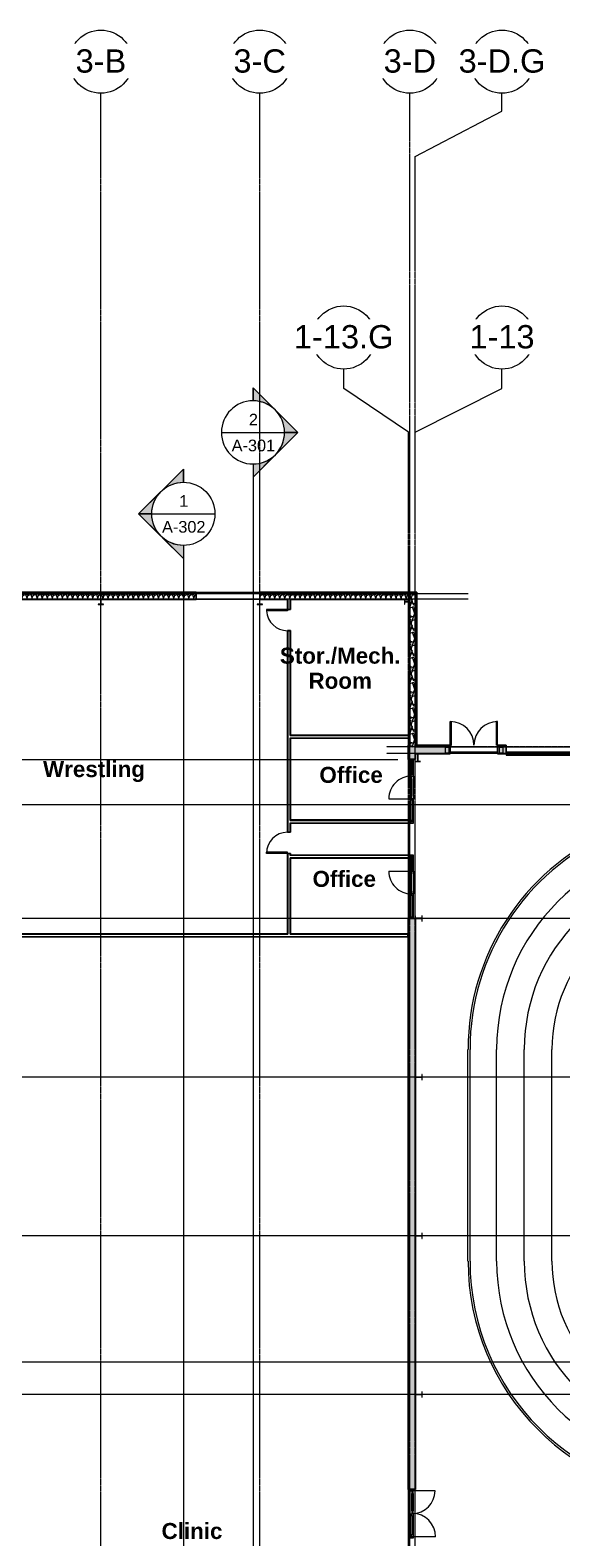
# Model space of a CAD drawing. Header units: inches. Extents: x 25557 to 33164, y -23509 to -20035.
# Drawn here: x 28139 to 28947, y -22327 to -20035 of the extents above; entities that cross this region are included whole.
import ezdxf

# ---------------------------------------------------------------- set-up
doc = ezdxf.new("R2010")
doc.units = ezdxf.units.IN
doc.header["$MEASUREMENT"] = 0
doc.linetypes.add('Grid Line 1_2_', pattern=[0.875, 0.5, -0.125, 0.125, -0.125])
for name, color, linetype, lineweight in [('A-DOOR', 31, 'Continuous', 9), ('A-DOOR-GLAZ', 31, 'Continuous', 15), ('A-FLOR-HRAL', 11, 'Continuous', 9), ('A-FLOR-OTLN', 90, 'Continuous', 9), ('A-GLAZ-CURT', 52, 'Continuous', 9), ('A-GLAZ-CWMG', 51, 'Continuous', 9), ('A-WALL', 113, 'Continuous', 25), ('A-WALL-PATT', 111, 'Continuous', 25), ('C-BLDG-PADS', 91, 'Continuous', 9), ('C-TOPO', 7, 'Continuous', 9), ('G-ANNO-SYMB', 111, 'Continuous', 9), ('I-WALL', 2, 'Continuous', 9), ('L-SITE-WALL', 31, 'Continuous', 9), ('M-AREA-IDEN', 171, 'Continuous', 9), ('S-BEAM', 12, 'Continuous', 9), ('S-COLS', 52, 'Continuous', 9), ('S-GRID', 1, 'Continuous', 9), ('S-GRID-IDEN', 1, 'Continuous', 9)]:
    doc.layers.add(name, color=color, linetype=linetype, lineweight=lineweight)
doc.styles.add('Arial', font='arial.ttf', dxfattribs={"height": 35.407186})
doc.styles.add('Arial_1', font='arial.ttf', dxfattribs={"height": 17.703593})
doc.styles.add('Arial_B', font='arialbd.ttf', dxfattribs={"height": 24.354149})
pattern_1 = [(45, (5932.32, 0), (-19.00703, 19.00703), []), (45, (5932.32, 28.8), (-19.00703, 19.00703), [])]
pattern_2 = [(0, (5932.319, 0), (61.44, 15.36), [2.534, -43.546, 2.534, -43.546, -245.76]), (0, (5932.319, 0), (61.44, 15.36), [-92.16, 2.534, -89.626, 2.534, -43.546, -107.52]), (0, (5932.319, 0), (61.44, 15.36), [-230.4, 2.534, -28.186, 2.534, -74.266]), (120, (5955.359, 7.68), (-44.02215, 45.528601), [2.534, -43.546, 2.534, -43.546, -245.76]), (120, (5955.359, 7.68), (-44.02215, 45.528601), [-92.16, 2.534, -89.626, 2.534, -43.546, -107.52]), (120, (5955.359, 7.68), (-44.02215, 45.528601), [-230.4, 2.534, -28.186, 2.534, -74.266]), (240, (5963.039, 38.4), (-17.41785, -60.888601), [2.534, -43.546, 2.534, -43.546, -245.76]), (240, (5963.039, 38.4), (-17.41785, -60.888601), [-92.16, 2.534, -89.626, 2.534, -43.546, -107.52]), (240, (5963.039, 38.4), (-17.41785, -60.888601), [-230.4, 2.534, -28.186, 2.534, -74.266])]
pattern_3 = [(0, (5932.32, 0), (0, 24), []), (90, (5932.32, 0), (-24, 1e-15), [])]
pattern_4 = [(161.57, (5933.279, 0.96), (-7.6802237, -0.0009796), [0, -54.643, 6.067, 0]), (18.43, (5931.359, 0.96), (-7.6802237, 0.0009796), [0, -54.643, 6.067, 0]), (108.43, (5933.279, 0.96), (3.8382953, -19.20136532), [18.211, -42.499]), (71.57, (5931.359, 0.96), (3.8382953, 19.20136532), [18.211, -42.499])]

# ---------------------------------------------------------------- blocks, each defined once
blk = doc.blocks.new('Struct_Sports Complex_2015_rvt-2-Overall Floor Plan')
at = {"layer": 'L-SITE-WALL', "color": 7}
for p, q in [((22844.8, -21124.3), (22916.8, -21124.3)), ((22929.5, -21124.3), (23037.5, -21124.3)), ((22916.8, -21132.3), (22844.8, -21132.3)), ((23037.5, -21132.3), (22929.5, -21132.3))]:
    blk.add_line(p, q, dxfattribs=at)
blk = doc.blocks.new('Single-Glass 1 - 32_ x96_-948363-Overall Floor Plan')
at = {"layer": 'A-DOOR', "lineweight": 13}
for p, q in [((14, -2.375), (14, -6.375)), ((16, -2.375), (14, -2.375)), ((14, -6.375), (16, -6.375)), ((16, -2.375), (16, -6.375)), ((14, -30.375), (14, -34.375)), ((14, -30.375), (16, -30.375)), ((16, -34.375), (14, -34.375)), ((16, -30.375), (16, -34.375))]:
    blk.add_line(p, q, dxfattribs=at)
at = {"layer": 'A-DOOR'}
for p, q in [((14, -6.375), (14, -30.375)), ((16, -6.375), (16, -30.375))]:
    blk.add_line(p, q, dxfattribs=at)
blk.add_arc((16, -2.375), 32, 180, 270, dxfattribs=at)
at = {"layer": 'A-DOOR-GLAZ'}
blk.add_line((15, -30.375), (15, -6.375), dxfattribs=at)
blk = doc.blocks.new('Single-Flush - 32_ x 84_-489871-Overall Floor Plan')
at = {"layer": 'A-DOOR', "lineweight": 13}
for p, q in [((14, 2.4), (14, 34.4)), ((16, 34.4), (14, 34.4)), ((16, 2.4), (16, 34.4)), ((16, 2.4), (14, 2.4))]:
    blk.add_line(p, q, dxfattribs=at)
at = {"layer": 'A-DOOR'}
blk.add_arc((16, 2.4), 32.1, 93.5759, 180, dxfattribs=at)
blk = doc.blocks.new('Double-Flush - 72_ x 96_-983185-Overall Floor Plan')
at = {"layer": 'A-DOOR', "lineweight": 13}
for p, q in [((-36, -6.6), (-36, -42.6)), ((-36, -6.6), (-34, -6.6)), ((-34, -6.6), (-34, -42.6)), ((34, -6.6), (34, -42.6)), ((36, -6.6), (34, -6.6)), ((36, -6.6), (36, -42.6)), ((-36, -42.6), (-34, -42.6))]:
    blk.add_line(p, q, dxfattribs=at)
at = {"layer": 'A-DOOR'}
for centre, start, end in [((-36, -6.6), 270, 360), ((36, -6.6), 180, 270)]:
    blk.add_arc(centre, 36, start, end, dxfattribs=at)
blk = doc.blocks.new('overhead door - one-983186-Overall Floor Plan')
at = {"layer": 'A-DOOR'}
for p, q in [((54, -7), (-54, -7)), ((-54, -7), (-54, -8.75)), ((-54, -8.75), (54, -8.75)), ((54, -8.75), (54, -7))]:
    blk.add_line(p, q, dxfattribs=at)
blk = doc.blocks.new('Top Rail Type - Top Rail_Internal_-939601-Overall Floor Plan')
at = {"layer": 'A-FLOR-HRAL'}
for p, q in [((22871.7, -21906.1), (22871.7, -21584.1)), ((22874.8, -21906.1), (22874.8, -21584.1))]:
    blk.add_line(p, q, dxfattribs=at)
for centre, radius, start, end in [((23233.3, -21584.1), 361.5, 114.3202, 180), ((23233.3, -21584.1), 358.5, 114.0064, 180), ((23233.3, -21906.1), 361.5, 180, 270), ((23233.3, -21906.1), 358.5, 180, 270)]:
    blk.add_arc(centre, radius, start, end, dxfattribs=at)
blk = doc.blocks.new('Girt_C - 8_D-1076703-Overall Floor Plan')
at = {"layer": 'S-BEAM'}
for p, q in [((22555.3, -20891.6), (22458.5, -20891.6)), ((22458.5, -20899.6), (22551.1, -20899.6))]:
    blk.add_line(p, q, dxfattribs=at)
blk = doc.blocks.new('Door_Single_Storefront - one-V61-Overall Floor Plan')
at = {"layer": 'A-DOOR'}
for p, q in [((-17.21875, 34.4375), (-17.21875, 0)), ((-13.21875, 1), (-17.21875, 1)), ((-13.21875, -0.75), (-13.21875, 1)), ((-13.21875, 1), (13.21875, 1)), ((13.21875, 0.5), (-13.21875, 0.5)), ((-13.21875, 0.5), (-13.21875, -0.25)), ((17.21875, 1), (13.21875, 1)), ((13.21875, 1), (13.21875, -0.75)), ((13.21875, -0.25), (13.21875, 0.5)), ((17.21875, -0.75), (17.21875, 1)), ((-17.21875, -0.75), (-13.21875, -0.75)), ((-13.21875, -0.25), (13.21875, -0.25)), ((13.21875, -0.75), (-13.21875, -0.75)), ((13.21875, -0.75), (17.21875, -0.75))]:
    blk.add_line(p, q, dxfattribs=at)
blk.add_arc((-17.21875, 0), 34.4375, 360, 90, dxfattribs=at)
blk = doc.blocks.new('Door_Single_Storefront - one-1179728-Overall Floor Plan')
at = {"layer": 'A-DOOR'}
for p, q in [((-17.65625, 0.75), (-13.65625, 0.75)), ((-17.65625, -35.3125), (-17.65625, 0)), ((-13.65625, 0.75), (-13.65625, -1)), ((13.65625, 0.75), (-13.65625, 0.75)), ((-13.65625, -0.5), (-13.65625, 0.25)), ((-13.65625, 0.25), (13.65625, 0.25)), ((13.65625, -1), (13.65625, 0.75)), ((13.65625, 0.75), (17.65625, 0.75)), ((13.65625, 0.25), (13.65625, -0.5)), ((17.65625, 0.75), (17.65625, -1)), ((-13.65625, -1), (-17.65625, -1)), ((13.65625, -0.5), (-13.65625, -0.5)), ((-13.65625, -1), (13.65625, -1)), ((17.65625, -1), (13.65625, -1))]:
    blk.add_line(p, q, dxfattribs=at)
blk.add_arc((-17.65625, 0), 35.3125, 270, 0, dxfattribs=at)
blk = doc.blocks.new('Rectangular Mullion - Interior 1_75_ x 4_5_-1179508-Overall Floor Plan')
at = {"layer": 'A-GLAZ-CWMG'}
for p, q in [((22784.1, -22289.6), (22784.1, -22255.2)), ((22788.6, -22289.6), (22788.6, -22255.2))]:
    blk.add_line(p, q, dxfattribs=at)
blk = doc.blocks.new('Rectangular Mullion - Interior 1_75_ x 4_5_-1179496-Overall Floor Plan')
at = {"layer": 'A-GLAZ-CWMG'}
for p, q in [((24063.8, -22362.3), (24099.1, -22362.3)), ((24063.8, -22366.8), (24099.1, -22366.8))]:
    blk.add_line(p, q, dxfattribs=at)
blk = doc.blocks.new('Rectangular Mullion - Interior 1_75_ x 4_5_-1179505-Overall Floor Plan')
at = {"layer": 'A-GLAZ-CWMG', "lineweight": 13}
for p, q in [((0, 3), (-1.75, 3)), ((-1.75, 3), (-1.75, -1.5)), ((0, -1.5), (0, 3)), ((-1.75, -1.5), (0, -1.5))]:
    blk.add_line(p, q, dxfattribs=at)
blk = doc.blocks.new('Rectangular Mullion - Interior 1_75_ x 4_5_-1179498-Overall Floor Plan')
at = {"layer": 'A-GLAZ-CWMG', "lineweight": 13}
for p, q in [((-0.875, 3), (0.875, 3)), ((-0.875, -1.5), (-0.875, 3)), ((0.875, 3), (0.875, -1.5)), ((0.875, -1.5), (-0.875, -1.5))]:
    blk.add_line(p, q, dxfattribs=at)
blk = doc.blocks.new('System Panel - Interior Glazing-1179650-Overall Floor Plan')
at = {"layer": 'A-GLAZ-CURT'}
for p, q in [((16.78125, -0.5625), (-16.78125, -0.5625)), ((-16.78125, -0.5625), (-16.78125, -0.9375)), ((-16.78125, -0.9375), (16.78125, -0.9375)), ((16.78125, -0.9375), (16.78125, -0.5625))]:
    blk.add_line(p, q, dxfattribs=at)
blk = doc.blocks.new('Door_Single_Storefront - one-1179756-Overall Floor Plan')
at = {"layer": 'A-DOOR'}
for p, q in [((-17.21875, 0.75), (-13.21875, 0.75)), ((-17.21875, -34.4375), (-17.21875, 0)), ((-13.21875, 0.75), (-13.21875, -1)), ((13.21875, 0.75), (-13.21875, 0.75)), ((-13.21875, -0.5), (-13.21875, 0.25)), ((-13.21875, 0.25), (13.21875, 0.25)), ((13.21875, -1), (13.21875, 0.75)), ((13.21875, 0.75), (17.21875, 0.75)), ((13.21875, 0.25), (13.21875, -0.5)), ((-13.21875, -1), (-17.21875, -1)), ((13.21875, -0.5), (-13.21875, -0.5)), ((-13.21875, -1), (13.21875, -1)), ((17.21875, -1), (13.21875, -1))]:
    blk.add_line(p, q, dxfattribs=at)
blk.add_arc((-17.21875, 0), 34.4375, 270, 0, dxfattribs=at)
blk = doc.blocks.new('System Panel - Interior Glazing-1179651-Overall Floor Plan')
at = {"layer": 'A-GLAZ-CURT'}
for p, q in [((10.6, -0.6), (-10.6, -0.6)), ((-10.6, -0.6), (-10.6, -0.9)), ((-10.6, -0.9), (10.6, -0.9)), ((10.6, -0.9), (10.6, -0.6))]:
    blk.add_line(p, q, dxfattribs=at)
blk = doc.blocks.new('Rectangular Mullion - Interior 1_75_ x 4_5_-1179512-Overall Floor Plan')
at = {"layer": 'A-GLAZ-CWMG'}
for p, q in [((22784.1, -21349.6), (22784.1, -21383.2)), ((22788.6, -21349.6), (22788.6, -21383.2))]:
    blk.add_line(p, q, dxfattribs=at)
blk = doc.blocks.new('Rectangular Mullion - Interior 1_75_ x 4_5_-1179494-Overall Floor Plan')
at = {"layer": 'A-GLAZ-CWMG'}
for p, q in [((24570.5, -22362.3), (24604.9, -22362.3)), ((24570.5, -22366.8), (24604.9, -22366.8))]:
    blk.add_line(p, q, dxfattribs=at)
blk = doc.blocks.new('Rectangular Mullion - Interior 1_75_ x 4_5_-1179513-Overall Floor Plan')
at = {"layer": 'A-GLAZ-CWMG'}
for p, q in [((22788.6, -21290.4), (22788.6, -21311.7)), ((22784.1, -21293.4), (22784.1, -21311.7))]:
    blk.add_line(p, q, dxfattribs=at)
blk = doc.blocks.new('Rectangular Mullion - Interior 1_75_ x 4_5_-1179504-Overall Floor Plan')
at = {"layer": 'A-GLAZ-CWMG', "lineweight": 13}
for p, q in [((-1.75, 3), (0, 3)), ((-1.75, -1.5), (-1.75, 3)), ((0, 3), (0, -1.5)), ((0, -1.5), (-1.75, -1.5))]:
    blk.add_line(p, q, dxfattribs=at)
blk = doc.blocks.new('Door_Single_Storefront - one-1179500-Overall Floor Plan')
at = {"layer": 'A-DOOR'}
for p, q in [((-17.21875, 34.4375), (-17.21875, 0)), ((-13.21875, 1), (-17.21875, 1)), ((-13.21875, -0.75), (-13.21875, 1)), ((-13.21875, 1), (13.21875, 1)), ((13.21875, 0.5), (-13.21875, 0.5)), ((-13.21875, 0.5), (-13.21875, -0.25)), ((17.21875, 1), (13.21875, 1)), ((13.21875, 1), (13.21875, -0.75)), ((13.21875, -0.25), (13.21875, 0.5)), ((-17.21875, -0.75), (-13.21875, -0.75)), ((-13.21875, -0.25), (13.21875, -0.25)), ((13.21875, -0.75), (-13.21875, -0.75)), ((13.21875, -0.75), (17.21875, -0.75))]:
    blk.add_line(p, q, dxfattribs=at)
blk.add_arc((-17.21875, 0), 34.4375, 360, 90, dxfattribs=at)
blk = doc.blocks.new('Rectangular Mullion - Interior 1_75_ x 4_5_-V62-Overall Floor Plan')
at = {"layer": 'A-GLAZ-CWMG'}
for p, q in [((22784.1, -21145.7), (22784.1, -21166.9)), ((22788.6, -21145.7), (22788.6, -21166.9))]:
    blk.add_line(p, q, dxfattribs=at)
blk = doc.blocks.new('Rectangular Mullion - Interior 1_75_ x 4_5_-V63-Overall Floor Plan')
at = {"layer": 'A-GLAZ-CWMG'}
for p, q in [((22784.1, -21204.9), (22784.1, -21235.4)), ((22788.6, -21204.9), (22788.6, -21238.4))]:
    blk.add_line(p, q, dxfattribs=at)
blk = doc.blocks.new('Section - Section Head - Filled-1526-Overall Floor Plan')
at = {"layer": 'G-ANNO-SYMB'}
h = blk.add_hatch(color=256, dxfattribs=at)
edge = h.paths.add_edge_path(flags=0)
edge.add_line((-0.427, 0.177), (-0.25, 0.354))
edge.add_line((-0.25, 0.354), (-0.25, 0.25))
edge.add_arc((-0.25, 0), 0.25, 90, 135)
h = blk.add_hatch(color=256, dxfattribs=at)
edge = h.paths.add_edge_path(flags=0)
edge.add_arc((-0.25, 0), 0.25, 45, 90)
edge.add_line((-0.25, 0.25), (-0.25, 0.354))
edge.add_line((-0.25, 0.354), (-0.073, 0.177))
h = blk.add_hatch(color=256, dxfattribs=at)
edge = h.paths.add_edge_path(flags=0)
edge.add_arc((-0.25, 0), 0.25, 137.9216, 180)
edge.add_line((-0.5, 0), (-0.604, 0))
edge.add_line((-0.604, 0), (-0.436, 0.168))
h = blk.add_hatch(color=256, dxfattribs=at)
edge = h.paths.add_edge_path(flags=0)
edge.add_line((-0.064, 0.168), (0.104, 0))
edge.add_line((0.104, 0), (0, 0))
edge.add_arc((-0.25, 0), 0.25, 0, 42.0784)
for p, q in [((-0.25, 0.354), (-0.604, 0)), ((-0.25, 0.354), (-0.427, 0.177)), ((-0.25, 0.354), (0.104, 0)), ((-0.25, 0.25), (-0.25, 0.354)), ((-0.073, 0.177), (-0.25, 0.354)), ((-0.25, 0.354), (-0.25, 0.25)), ((-0.436, 0.168), (-0.604, 0)), ((0.104, 0), (-0.064, 0.168)), ((-0.604, 0), (-0.5, 0)), ((0, 0), (0.104, 0)), ((-0.5, 0), (-0.604, 0)), ((0, 0), (0.104, 0))]:
    blk.add_line(p, q, dxfattribs=at)
for start, end in [(360, 180), (90, 135), (45, 90), (137.9216, 180), (0, 42.0784), (180, 360)]:
    blk.add_arc((-0.25, 0), 0.25, start, end, dxfattribs=at)
blk = doc.blocks.new('Grid - Grid Head - Circle-14747-Overall Floor Plan')
at = {"layer": 'S-GRID-IDEN'}
blk.add_circle((0, 0), 0.25, dxfattribs=at)

msp = doc.modelspace()

# ---------------------------------------------------------------- hatches: boundary and pattern name
at = {"layer": 'A-WALL-PATT', "lineweight": 9}
h = msp.add_hatch(dxfattribs=at)
h.set_pattern_fill('FP_22', color=256, style=0, pattern_type=2)
h.set_pattern_definition(pattern_3)
h.paths.add_polyline_path([(27994, -20891.6), (28390.8, -20891.6), (28390.8, -20890.6), (27994, -20890.6)], flags=0)
h = msp.add_hatch(dxfattribs=at)
h.set_pattern_fill('FP_20', color=256, style=0, pattern_type=2)
h.set_pattern_definition(pattern_4)
h.paths.add_polyline_path([(28002.7, -20899.6), (28390.8, -20899.6), (28390.8, -20891.6), (28002, -20891.6), (28002, -20899.6)], flags=0)
at = {"layer": 'A-WALL-PATT', "lineweight": 9, "transparency": 33554649}
msp.add_hatch(color=256, dxfattribs=at).paths.add_polyline_path([(28487.5, -20891.2), (28487.5, -20889.6), (28390.9, -20889.6), (28390.9, -20891.2), (28425.7, -20891.2)], flags=0)
at = {"layer": 'A-WALL-PATT', "lineweight": 9}
h = msp.add_hatch(dxfattribs=at)
h.set_pattern_fill('FP_22', color=256, style=0, pattern_type=2)
h.set_pattern_definition(pattern_3)
h.paths.add_polyline_path([(28487.6, -20891.6), (28724.7, -20891.6), (28724.7, -20890.6), (28487.6, -20890.6)], flags=0)
h = msp.add_hatch(dxfattribs=at)
h.set_pattern_fill('FP_20', color=256, style=0, pattern_type=2)
h.set_pattern_definition(pattern_4)
h.paths.add_polyline_path([(28487.6, -20899.6), (28723.7, -20899.6), (28723.7, -20891.6), (28487.6, -20891.6)], flags=0)
h = msp.add_hatch(dxfattribs=at)
h.set_pattern_fill('FP_19', color=256, style=0, pattern_type=2)
h.set_pattern_definition(pattern_2)
h.paths.add_polyline_path([(28530.3, -21408.5), (28530.3, -21286.8), (28532.1, -21286.8), (28532.1, -21286.2), (28529.7, -21286.2), (28529.7, -21408.5)], flags=0)
h.paths.add_polyline_path([(28529.7, -21254.2), (28532.1, -21254.2), (28532.1, -21253.6), (28530.3, -21253.6), (28530.3, -20948.2), (28532.1, -20948.2), (28532.1, -20947.6), (28529.7, -20947.6), (28529.7, -21252.1)], flags=0)
h.paths.add_polyline_path([(28532.1, -20915.6), (28532.1, -20915), (28530.3, -20915), (28530.3, -20899.6), (28529.7, -20899.6), (28529.7, -20915.6)], flags=0)
h = msp.add_hatch(dxfattribs=at)
h.set_pattern_fill('FP_19', color=256, style=0, pattern_type=2)
h.set_pattern_definition(pattern_2)
h.paths.add_polyline_path([(28534.5, -21408.5), (28534.5, -21292.8), (28533.8, -21292.8), (28533.8, -21408.5)], flags=0)
h.paths.add_polyline_path([(28534.5, -21289.3), (28534.5, -21286.2), (28532.1, -21286.2), (28532.1, -21286.8), (28533.8, -21286.8), (28533.8, -21289.3)], flags=0)
h.paths.add_polyline_path([(28532.1, -21254.2), (28534.5, -21254.2), (28534.5, -21239.6), (28533.8, -21239.6), (28533.8, -21253.6), (28532.1, -21253.6)], flags=0)
h.paths.add_polyline_path([(28533.8, -21236.1), (28534.5, -21236.1), (28534.5, -21110.7), (28533.8, -21110.7), (28533.8, -21174.7)], flags=0)
h.paths.add_polyline_path([(28533.8, -21107.2), (28534.5, -21107.2), (28534.5, -20947.6), (28532.1, -20947.6), (28532.1, -20948.2), (28533.8, -20948.2), (28533.8, -21019.7)], flags=0)
h.paths.add_polyline_path([(28532.1, -20915.6), (28534.5, -20915.6), (28534.5, -20899.6), (28533.8, -20899.6), (28533.8, -20915), (28532.1, -20915)], flags=0)
h = msp.add_hatch(dxfattribs=at)
h.set_pattern_fill('FP_20', color=256, style=0, pattern_type=2)
h.set_pattern_definition(pattern_4)
h.paths.add_polyline_path([(28715.7, -21124.3), (28723.7, -21124.3), (28723.7, -20899.6), (28715.7, -20899.6), (28715.7, -21123.3)], flags=0)
h = msp.add_hatch(dxfattribs=at)
h.set_pattern_fill('FP_22', color=256, style=0, pattern_type=2)
h.set_pattern_definition(pattern_3)
h.paths.add_polyline_path([(28723.7, -21123.3), (28724.7, -21123.3), (28724.7, -20891.6), (28723.7, -20891.6), (28723.7, -21121.8)], flags=0)
h = msp.add_hatch(dxfattribs=at)
h.set_pattern_fill('FP_19', color=256, style=0, pattern_type=2)
h.set_pattern_definition(pattern_2)
h.paths.add_polyline_path([(28534.5, -21111.3), (28715, -21111.3), (28715, -21107.2), (28714.3, -21107.2), (28714.3, -21110.7), (28534.5, -21110.7)], flags=0)
h = msp.add_hatch(dxfattribs=at)
h.set_pattern_fill('FP_22', color=256, style=0, pattern_type=2)
h.set_pattern_definition(pattern_3)
h.paths.add_polyline_path([(28713, -21124.3), (28715.7, -21124.3), (28715.7, -21123.3), (28713, -21123.3)], flags=0)
h.paths.add_polyline_path([(31913.3, -21124.3), (31913.3, -21123.3), (31901.1, -21123.3), (31901.1, -21124.3)], flags=0)
h.paths.add_polyline_path([(31743.3, -21124.3), (31865.1, -21124.3), (31865.1, -21123.3), (28969.8, -21123.3), (28969.8, -21124.3), (31190.4, -21124.3)], flags=0)
h.paths.add_polyline_path([(28723.7, -21124.3), (28777.1, -21124.3), (28777.1, -21123.3), (28723.7, -21123.3)], flags=0)
h.paths.add_polyline_path([(28861.8, -21124.3), (28861.8, -21123.3), (28849.1, -21123.3), (28849.1, -21124.3)], flags=0)
h = msp.add_hatch(dxfattribs=at)
h.set_pattern_fill('FP_20', color=256, style=0, pattern_type=2)
h.set_pattern_definition(pattern_4)
h.paths.add_polyline_path([(28978.6, -21134.3), (31865.1, -21134.3), (31865.1, -21124.3), (28969.8, -21124.3), (28969.8, -21134.3)], flags=0)
h.paths.add_polyline_path([(31913.3, -21134.3), (31913.3, -21124.3), (31901.1, -21124.3), (31901.1, -21134.3)], flags=0)
h.paths.add_polyline_path([(28719.4, -21134.3), (28777.1, -21134.3), (28777.1, -21124.3), (28713.7, -21124.3), (28713.7, -21134.3)], flags=0)
h.paths.add_polyline_path([(28849.1, -21134.3), (28861.8, -21134.3), (28861.8, -21124.3), (28849.1, -21124.3)], flags=0)
h = msp.add_hatch(dxfattribs=at)
h.set_pattern_fill('FP_20', color=256, style=0, pattern_type=2)
h.set_pattern_definition(pattern_4)
h.paths.add_polyline_path([(28723.7, -22359.6), (28723.7, -22350.2), (28713.7, -22350.2), (28713.7, -22359.6)], flags=0)
h.paths.add_polyline_path([(28713.7, -22253.4), (28723.7, -22253.4), (28723.7, -21385.2), (28713.7, -21385.2), (28713.7, -22104.3)], flags=0)
h.paths.add_polyline_path([(28713.7, -21143.7), (28723.7, -21143.7), (28723.7, -21134.3), (28713.7, -21134.3), (28713.7, -21135.9)], flags=0)
h = msp.add_hatch(dxfattribs=at)
h.set_pattern_fill('FP_19', color=256, style=0, pattern_type=2)
h.set_pattern_definition(pattern_2)
h.paths.add_polyline_path([(28715.8, -21236.1), (28716.5, -21236.1), (28716.5, -21235.4), (28534.5, -21235.4), (28534.5, -21236.1), (28702.1, -21236.1)], flags=0)
h = msp.add_hatch(dxfattribs=at)
h.set_pattern_fill('FP_19', color=256, style=0, pattern_type=2)
h.set_pattern_definition(pattern_2)
h.paths.add_polyline_path([(28715.8, -21289.3), (28716.5, -21289.3), (28716.5, -21288.7), (28534.5, -21288.7), (28534.5, -21289.3), (28702.1, -21289.3)], flags=0)
h = msp.add_hatch(dxfattribs=at)
h.set_pattern_fill('FP_19', color=256, style=0, pattern_type=2)
h.set_pattern_definition(pattern_2)
h.paths.add_polyline_path([(28713, -21409.1), (28713, -21408.5), (28533.8, -21408.5), (28533.8, -21409.1), (28712.3, -21409.1)], flags=0)
h.paths.add_polyline_path([(28530.3, -21409.1), (28530.3, -21408.5), (28002, -21408.5), (28002, -21409.1), (28425.7, -21409.1)], flags=0)
h = msp.add_hatch(dxfattribs=at)
h.set_pattern_fill('FP_19', color=256, style=0, pattern_type=2)
h.set_pattern_definition(pattern_2)
h.paths.add_polyline_path([(28713, -21413.2), (28713, -21409.1), (28712.3, -21409.1), (28712.3, -21412.6), (28002, -21412.6), (28002, -21413.2), (28702.1, -21413.2)], flags=0)
at = {"layer": 'S-COLS'}
h = msp.add_hatch(dxfattribs=at)
h.set_pattern_fill('FP_17', color=256, style=0, pattern_type=2)
h.set_pattern_definition(pattern_1)
h.paths.add_polyline_path([(28242.2, -20907.8), (28250.2, -20907.8), (28250.2, -20907.4), (28247, -20907.4), (28246.6, -20907.2), (28246.4, -20906.7), (28246.4, -20900.7), (28246.6, -20900.2), (28247, -20900), (28250.2, -20900), (28250.2, -20899.6), (28242.2, -20899.6), (28242.2, -20900), (28245.4, -20900), (28245.9, -20900.2), (28246.1, -20900.7), (28246.1, -20906.7), (28245.9, -20907.2), (28245.4, -20907.4), (28242.2, -20907.4)], flags=0)
h = msp.add_hatch(dxfattribs=at)
h.set_pattern_fill('FP_17', color=256, style=0, pattern_type=2)
h.set_pattern_definition(pattern_1)
h.paths.add_polyline_path([(28491.5, -20907.8), (28491.5, -20907.4), (28488.3, -20907.4), (28487.8, -20907.2), (28487.6, -20906.7), (28487.6, -20900.7), (28487.8, -20900.2), (28488.3, -20900), (28491.5, -20900), (28491.5, -20899.6), (28483.5, -20899.6), (28483.5, -20900), (28486.6, -20900), (28487.1, -20900.2), (28487.3, -20900.7), (28487.3, -20906.7), (28487.1, -20907.2), (28486.6, -20907.4), (28483.5, -20907.4), (28483.5, -20907.8)], flags=0)
h = msp.add_hatch(dxfattribs=at)
h.set_pattern_fill('FP_17', color=256, style=0, pattern_type=2)
h.set_pattern_definition(pattern_1)
h.paths.add_polyline_path([(28715.3, -20907.6), (28715.7, -20907.6), (28715.7, -20899.6), (28715.3, -20899.6), (28715.3, -20902.7), (28715.1, -20903.2), (28714.6, -20903.4), (28708.6, -20903.4), (28708.1, -20903.2), (28707.9, -20902.7), (28707.9, -20899.6), (28707.5, -20899.6), (28707.5, -20907.6), (28707.9, -20907.6), (28707.9, -20904.4), (28708.1, -20903.9), (28708.6, -20903.7), (28714.6, -20903.7), (28715.1, -20903.9), (28715.3, -20904.4)], flags=0)
h = msp.add_hatch(dxfattribs=at)
h.set_pattern_fill('FP_17', color=256, style=0, pattern_type=2)
h.set_pattern_definition(pattern_1)
h.paths.add_polyline_path([(28852, -21134.3), (28856.6, -21134.3), (28857.1, -21134.1), (28857.3, -21133.6), (28857.3, -21125), (28857.1, -21124.5), (28856.6, -21124.3), (28852, -21124.3), (28851.5, -21124.5), (28851.3, -21125), (28851.3, -21133.6), (28851.5, -21134.1)], flags=0)
h.paths.add_polyline_path([(28852, -21134), (28851.8, -21133.9), (28851.7, -21133.6), (28851.7, -21125), (28851.8, -21124.8), (28852, -21124.7), (28856.6, -21124.7), (28856.9, -21124.8), (28857, -21125), (28857, -21133.6), (28856.9, -21133.9), (28856.6, -21134)], flags=0)
h = msp.add_hatch(dxfattribs=at)
h.set_pattern_fill('FP_17', color=256, style=0, pattern_type=2)
h.set_pattern_definition(pattern_1)
h.paths.add_polyline_path([(28723.7, -21146.8), (28731.7, -21146.8), (28731.7, -21146.4), (28728.5, -21146.4), (28728.1, -21146.2), (28727.9, -21145.7), (28727.9, -21135.4), (28728.1, -21134.9), (28728.5, -21134.7), (28731.7, -21134.7), (28731.7, -21134.3), (28723.7, -21134.3), (28723.7, -21134.7), (28726.9, -21134.7), (28727.4, -21134.9), (28727.6, -21135.4), (28727.6, -21145.7), (28727.4, -21146.2), (28726.9, -21146.4), (28723.7, -21146.4)], flags=0)
h = msp.add_hatch(dxfattribs=at)
h.set_pattern_fill('FP_17', color=256, style=0, pattern_type=2)
h.set_pattern_definition(pattern_1)
h.paths.add_polyline_path([(28734.5, -21389.1), (28734.5, -21381.1), (28734, -21381.1), (28734, -21384.2), (28733.8, -21384.7), (28733.3, -21384.9), (28724.8, -21384.9), (28724.3, -21384.7), (28724.1, -21384.2), (28724.1, -21381.1), (28723.7, -21381.1), (28723.7, -21389.1), (28724.1, -21389.1), (28724.1, -21385.9), (28724.3, -21385.4), (28724.8, -21385.2), (28733.3, -21385.2), (28733.8, -21385.4), (28734, -21385.9), (28734, -21389.1)], flags=0)
h = msp.add_hatch(dxfattribs=at)
h.set_pattern_fill('FP_17', color=256, style=0, pattern_type=2)
h.set_pattern_definition(pattern_1)
h.paths.add_polyline_path([(28724.1, -21871.6), (28724.1, -21868.4), (28724.3, -21867.9), (28724.8, -21867.7), (28733.3, -21867.7), (28733.8, -21867.9), (28734, -21868.4), (28734, -21871.6), (28734.5, -21871.6), (28734.5, -21863.6), (28734, -21863.6), (28734, -21866.7), (28733.8, -21867.2), (28733.3, -21867.4), (28724.8, -21867.4), (28724.3, -21867.2), (28724.1, -21866.7), (28724.1, -21863.6), (28723.7, -21863.6), (28723.7, -21871.6)], flags=0)
h = msp.add_hatch(dxfattribs=at)
h.set_pattern_fill('FP_17', color=256, style=0, pattern_type=2)
h.set_pattern_definition(pattern_1)
h.paths.add_polyline_path([(28724.1, -22112.8), (28724.1, -22109.6), (28724.3, -22109.1), (28724.8, -22108.9), (28733.3, -22108.9), (28733.8, -22109.1), (28734, -22109.6), (28734, -22112.8), (28734.5, -22112.8), (28734.5, -22104.8), (28734, -22104.8), (28734, -22108), (28733.8, -22108.5), (28733.3, -22108.7), (28724.8, -22108.7), (28724.3, -22108.5), (28724.1, -22108), (28724.1, -22104.8), (28723.7, -22104.8), (28723.7, -22112.8)], flags=0)

# ---------------------------------------------------------------- linework, layer by layer
at = {"layer": 'A-FLOR-OTLN'}
for p, q in [((28847.6, -21906.1), (28847.6, -21584.1)), ((28889.6, -21906.1), (28889.6, -21584.1)), ((28931.6, -21906.1), (28931.6, -21584.1))]:
    msp.add_line(p, q, dxfattribs=at)
for centre, radius, start, end in [((29165.6, -21584.1), 318, 90, 180), ((29165.6, -21584.1), 276, 90, 180), ((29165.6, -21584.1), 234, 90, 180), ((29165.6, -21906.1), 318, 180, 270), ((29165.6, -21906.1), 276, 180, 270), ((29165.6, -21906.1), 234, 180, 270)]:
    msp.add_arc(centre, radius, start, end, dxfattribs=at)
at = {"layer": 'A-WALL', "lineweight": 9}
for p, q in [((28390.8, -20890.6), (27990.6, -20890.6)), ((28390.8, -20891.6), (27994, -20891.6)), ((28002, -20899.6), (28390.8, -20899.6)), ((28724.7, -20890.6), (28487.6, -20890.6)), ((28723.7, -20891.6), (28487.6, -20891.6)), ((28715.7, -20899.6), (28487.6, -20899.6)), ((28529.7, -20899.6), (28529.7, -20900.3)), ((28530.3, -20899.6), (28530.3, -20915)), ((28533.8, -20915), (28533.8, -20899.6)), ((28534.5, -20899.6), (28534.5, -20900.3)), ((28715.7, -20899.6), (28715.7, -21124.3)), ((28723.7, -20891.6), (28723.7, -21124.3)), ((28724.7, -20890.6), (28724.7, -21123.3)), ((28530.3, -20915), (28533.8, -20915)), ((28533.8, -20948.2), (28530.3, -20948.2)), ((28530.3, -20948.2), (28530.3, -21253.6)), ((28533.8, -21107.2), (28533.8, -20948.2)), ((28533.8, -21107.2), (28714.3, -21107.2)), ((28714.3, -21110.7), (28714.3, -21107.2)), ((28533.8, -21236.1), (28533.8, -21110.7)), ((28533.8, -21110.7), (28714.3, -21110.7)), ((28713, -21123.3), (28715.7, -21123.3)), ((28713, -21124.3), (28715.7, -21124.3)), ((28713.7, -21143.7), (28713.7, -21124.3)), ((28715, -21123.3), (28715, -21121.8)), ((28723.7, -21124.3), (28777.1, -21124.3)), ((28724.7, -21123.3), (28777.1, -21123.3)), ((28849.1, -21123.3), (28861.8, -21123.3)), ((28849.1, -21124.3), (28861.8, -21124.3)), ((28723.7, -21134.3), (28777.1, -21134.3)), ((28723.7, -21134.3), (28723.7, -21143.7)), ((28849.1, -21134.3), (28861.8, -21134.3)), ((28533.8, -21236.1), (28715.8, -21236.1)), ((28533.8, -21253.6), (28533.8, -21239.6)), ((28533.8, -21239.6), (28715.8, -21239.6)), ((28715.8, -21239.6), (28715.8, -21236.1)), ((28530.3, -21253.6), (28533.8, -21253.6)), ((28533.8, -21286.8), (28530.3, -21286.8)), ((28530.3, -21286.8), (28530.3, -21409.1)), ((28533.8, -21289.3), (28533.8, -21286.8)), ((28715.8, -21289.3), (28533.8, -21289.3)), ((28715.8, -21289.3), (28715.8, -21292.8)), ((28715.8, -21292.8), (28533.8, -21292.8)), ((28533.8, -21409.1), (28533.8, -21292.8)), ((28713.7, -21385.2), (28713.7, -22253.4)), ((28723.7, -21385.2), (28723.7, -22253.4)), ((28002, -21409.1), (28530.3, -21409.1)), ((28002, -21412.6), (28712.3, -21412.6)), ((28533.8, -21409.1), (28712.3, -21409.1)), ((28712.3, -21409.1), (28712.3, -21412.6))]:
    msp.add_line(p, q, dxfattribs=at)
at = {"layer": 'A-WALL'}
for p, q in [((28487.5, -20889.6), (28390.9, -20889.6)), ((28390.9, -20889.6), (28390.9, -20891.2)), ((28390.9, -20891.2), (28487.5, -20891.2)), ((28487.5, -20891.2), (28487.5, -20889.6))]:
    msp.add_line(p, q, dxfattribs=at)
at = {"layer": 'C-BLDG-PADS'}
for p, q in [((28849.1, -21132.3), (28777.1, -21132.3)), ((28969.8, -21132.3), (28861.8, -21132.3))]:
    msp.add_line(p, q, dxfattribs=at)
at = {"layer": 'C-TOPO'}
for p, q in [((28777.1, -21132.3), (28849.1, -21132.3)), ((28861.8, -21132.3), (28969.8, -21132.3))]:
    msp.add_line(p, q, dxfattribs=at)
at = {"layer": 'G-ANNO-SYMB'}
for p, q in [((28429.3, -20646.3), (28525.3, -20646.3)), ((28477.3, -20694.3), (28477.3, -22908.8)), ((28323.5, -20770.1), (28419.5, -20770.1)), ((28371.5, -20818.1), (28371.5, -22908.8)), ((32248.5, -21212.5), (27937.8, -21212.5)), ((32247, -22059.8), (27936.2, -22059.8))]:
    msp.add_line(p, q, dxfattribs=at)
at = {"layer": 'I-WALL', "lineweight": 25}
for p, q in [((28529.7, -20900.3), (28529.7, -20915.6)), ((28534.5, -20915.6), (28534.5, -20900.3)), ((28529.7, -20915.6), (28534.5, -20915.6)), ((28529.7, -20947.6), (28529.7, -21254.2)), ((28534.5, -20947.6), (28529.7, -20947.6)), ((28534.5, -21106.6), (28534.5, -20947.6)), ((28715, -21106.6), (28534.5, -21106.6)), ((28534.5, -21235.4), (28534.5, -21111.3)), ((28534.5, -21111.3), (28715, -21111.3)), ((28716.5, -21235.4), (28534.5, -21235.4)), ((28534.5, -21254.2), (28534.5, -21240.2)), ((28534.5, -21240.2), (28716.5, -21240.2)), ((28716.5, -21240.2), (28716.5, -21235.4)), ((28529.7, -21254.2), (28534.5, -21254.2)), ((28529.7, -21286.2), (28529.7, -21408.5)), ((28534.5, -21286.2), (28529.7, -21286.2)), ((28534.5, -21288.7), (28534.5, -21286.2)), ((28716.5, -21288.7), (28534.5, -21288.7)), ((28716.5, -21293.4), (28716.5, -21288.7)), ((28534.5, -21293.4), (28716.5, -21293.4)), ((28534.5, -21408.5), (28534.5, -21293.4)), ((28529.7, -21408.5), (28002.7, -21408.5)), ((28002.7, -21413.2), (28713, -21413.2)), ((28713, -21408.5), (28534.5, -21408.5))]:
    msp.add_line(p, q, dxfattribs=at)
at = {"layer": 'L-SITE-WALL', "lineweight": 25}
for p, q in [((28390.8, -20889.1), (27990.2, -20889.1)), ((28002.7, -20900.3), (28390.8, -20900.3)), ((28390.8, -20900.3), (28390.8, -20889.1)), ((28726.2, -20889.1), (28487.6, -20889.1)), ((28487.6, -20889.1), (28487.6, -20900.3)), ((28487.6, -20900.3), (28529.7, -20900.3)), ((28534.5, -20900.3), (28715, -20900.3)), ((28715, -20900.3), (28715, -21121.8)), ((28726.2, -21121.8), (28726.2, -20889.1)), ((28715, -21121.8), (28713, -21121.8)), ((28713, -21121.8), (28713, -21143.7)), ((28777.1, -21121.8), (28726.2, -21121.8)), ((28777.1, -21135.1), (28777.1, -21121.8)), ((28861.8, -21121.8), (28849.1, -21121.8)), ((28849.1, -21121.8), (28849.1, -21135.1)), ((28861.8, -21135.1), (28861.8, -21121.8)), ((28713, -21143.7), (28724.5, -21143.7)), ((28724.5, -21135.1), (28777.1, -21135.1)), ((28724.5, -21143.7), (28724.5, -21135.1)), ((28849.1, -21135.1), (28861.8, -21135.1)), ((28724.5, -21385.2), (28713, -21385.2)), ((28713, -21385.2), (28713, -22253.4)), ((28724.5, -22253.4), (28724.5, -21385.2)), ((28713, -22253.4), (28724.5, -22253.4))]:
    msp.add_line(p, q, dxfattribs=at)
at = {"layer": 'S-BEAM'}
msp.add_line((28483.5, -20899.6), (28390.8, -20899.6), dxfattribs=at)
at = {"layer": 'S-COLS', "lineweight": 15}
for p, q in [((28250.2, -20899.6), (28242.2, -20899.6)), ((28242.2, -20899.6), (28242.2, -20900)), ((28242.2, -20900), (28245.4, -20900)), ((28246.1, -20900.7), (28246.1, -20906.7)), ((28246.4, -20906.7), (28246.4, -20900.7)), ((28247, -20900), (28250.2, -20900)), ((28250.2, -20900), (28250.2, -20899.6)), ((28491.5, -20899.6), (28483.5, -20899.6)), ((28483.5, -20899.6), (28483.5, -20900)), ((28483.5, -20900), (28486.6, -20900)), ((28487.3, -20900.7), (28487.3, -20906.7)), ((28487.6, -20906.7), (28487.6, -20900.7)), ((28488.3, -20900), (28491.5, -20900)), ((28491.5, -20900), (28491.5, -20899.6)), ((28707.9, -20899.6), (28707.5, -20899.6)), ((28707.5, -20899.6), (28707.5, -20907.6)), ((28707.9, -20902.7), (28707.9, -20899.6)), ((28715.7, -20899.6), (28715.3, -20899.6)), ((28715.3, -20899.6), (28715.3, -20902.7)), ((28715.7, -20907.6), (28715.7, -20899.6)), ((28245.4, -20907.4), (28242.2, -20907.4)), ((28242.2, -20907.4), (28242.2, -20907.8)), ((28242.2, -20907.8), (28250.2, -20907.8)), ((28250.2, -20907.4), (28247, -20907.4)), ((28250.2, -20907.8), (28250.2, -20907.4)), ((28486.6, -20907.4), (28483.5, -20907.4)), ((28483.5, -20907.4), (28483.5, -20907.8)), ((28483.5, -20907.8), (28491.5, -20907.8)), ((28491.5, -20907.4), (28488.3, -20907.4)), ((28491.5, -20907.8), (28491.5, -20907.4)), ((28707.5, -20907.6), (28707.9, -20907.6)), ((28707.9, -20907.6), (28707.9, -20904.4)), ((28714.6, -20903.4), (28708.6, -20903.4)), ((28708.6, -20903.7), (28714.6, -20903.7)), ((28715.3, -20904.4), (28715.3, -20907.6)), ((28715.3, -20907.6), (28715.7, -20907.6)), ((28769.3, -21125), (28769.3, -21133.6)), ((28769.7, -21133.6), (28769.7, -21125)), ((28774.6, -21124.3), (28770, -21124.3)), ((28770, -21124.7), (28774.6, -21124.7)), ((28775, -21125), (28775, -21133.6)), ((28775.3, -21133.6), (28775.3, -21125)), ((28851.3, -21125), (28851.3, -21133.6)), ((28851.7, -21133.6), (28851.7, -21125)), ((28856.6, -21124.3), (28852, -21124.3)), ((28852, -21124.7), (28856.6, -21124.7)), ((28857, -21125), (28857, -21133.6)), ((28857.3, -21133.6), (28857.3, -21125)), ((28713.7, -21140.8), (28713.7, -21143.7)), ((28713.7, -21143.7), (28723.7, -21143.7)), ((28714.4, -21143.2), (28714.1, -21141.2)), ((28723, -21143.2), (28714.4, -21143.2)), ((28723.3, -21141.2), (28723, -21143.2)), ((28731.7, -21134.3), (28723.7, -21134.3)), ((28723.7, -21134.3), (28723.7, -21134.7)), ((28723.7, -21134.7), (28726.9, -21134.7)), ((28723.7, -21143.7), (28723.7, -21140.8)), ((28726.9, -21146.4), (28723.7, -21146.4)), ((28723.7, -21146.4), (28723.7, -21146.8)), ((28723.7, -21146.8), (28731.7, -21146.8)), ((28727.6, -21135.4), (28727.6, -21145.7)), ((28727.9, -21145.7), (28727.9, -21135.4)), ((28728.5, -21134.7), (28731.7, -21134.7)), ((28731.7, -21146.4), (28728.5, -21146.4)), ((28731.7, -21134.7), (28731.7, -21134.3)), ((28731.7, -21146.8), (28731.7, -21146.4)), ((28774.6, -21134), (28770, -21134)), ((28770, -21134.3), (28774.6, -21134.3)), ((28856.6, -21134), (28852, -21134)), ((28852, -21134.3), (28856.6, -21134.3)), ((28724.1, -21381.1), (28723.7, -21381.1)), ((28723.7, -21381.1), (28723.7, -21389.1)), ((28724.1, -21384.2), (28724.1, -21381.1)), ((28734.5, -21381.1), (28734, -21381.1)), ((28734, -21381.1), (28734, -21384.2)), ((28734.5, -21389.1), (28734.5, -21381.1)), ((28723.7, -21389.1), (28724.1, -21389.1)), ((28724.1, -21389.1), (28724.1, -21385.9)), ((28733.3, -21384.9), (28724.8, -21384.9)), ((28724.8, -21385.2), (28733.3, -21385.2)), ((28734, -21385.9), (28734, -21389.1)), ((28734, -21389.1), (28734.5, -21389.1)), ((28724.1, -21622.3), (28723.7, -21622.3)), ((28723.7, -21622.3), (28723.7, -21630.3)), ((28723.7, -21630.3), (28724.1, -21630.3)), ((28724.1, -21625.5), (28724.1, -21622.3)), ((28724.1, -21630.3), (28724.1, -21627.1)), ((28733.3, -21626.2), (28724.8, -21626.2)), ((28724.8, -21626.4), (28733.3, -21626.4)), ((28734.5, -21622.3), (28734, -21622.3)), ((28734, -21622.3), (28734, -21625.5)), ((28734, -21627.1), (28734, -21630.3)), ((28734, -21630.3), (28734.5, -21630.3)), ((28734.5, -21630.3), (28734.5, -21622.3)), ((28724.1, -21863.6), (28723.7, -21863.6)), ((28723.7, -21863.6), (28723.7, -21871.6)), ((28724.1, -21866.7), (28724.1, -21863.6)), ((28734.5, -21863.6), (28734, -21863.6)), ((28734, -21863.6), (28734, -21866.7)), ((28734.5, -21871.6), (28734.5, -21863.6)), ((28723.7, -21871.6), (28724.1, -21871.6)), ((28724.1, -21871.6), (28724.1, -21868.4)), ((28733.3, -21867.4), (28724.8, -21867.4)), ((28724.8, -21867.7), (28733.3, -21867.7)), ((28734, -21868.4), (28734, -21871.6)), ((28734, -21871.6), (28734.5, -21871.6)), ((28724.1, -22104.8), (28723.7, -22104.8)), ((28723.7, -22104.8), (28723.7, -22112.8)), ((28723.7, -22112.8), (28724.1, -22112.8)), ((28724.1, -22108), (28724.1, -22104.8)), ((28724.1, -22112.8), (28724.1, -22109.6)), ((28733.3, -22108.7), (28724.8, -22108.7)), ((28724.8, -22108.9), (28733.3, -22108.9)), ((28734.5, -22104.8), (28734, -22104.8)), ((28734, -22104.8), (28734, -22108)), ((28734, -22109.6), (28734, -22112.8)), ((28734, -22112.8), (28734.5, -22112.8)), ((28734.5, -22112.8), (28734.5, -22104.8)), ((28713.7, -22250.5), (28713.7, -22253.4)), ((28713.7, -22253.4), (28723.7, -22253.4)), ((28714.4, -22252.9), (28714.1, -22251)), ((28723, -22252.9), (28714.4, -22252.9)), ((28723.3, -22251), (28723, -22252.9)), ((28723.7, -22253.4), (28723.7, -22250.5))]:
    msp.add_line(p, q, dxfattribs=at)
for centre, radius, start, end in [((28245.4, -20900.7), 0.691, 0, 90), ((28247, -20900.7), 0.691, 90, 180), ((28486.6, -20900.7), 0.691, 0, 90), ((28488.3, -20900.7), 0.691, 90, 180), ((28245.4, -20906.7), 0.691, 270, 0), ((28247, -20906.7), 0.691, 180, 270), ((28486.6, -20906.7), 0.691, 270, 0), ((28488.3, -20906.7), 0.691, 180, 270), ((28708.6, -20902.7), 0.691, 180, 270), ((28708.6, -20904.4), 0.691, 90, 180), ((28714.6, -20902.7), 0.691, 270, 0), ((28714.6, -20904.4), 0.691, 0, 90), ((28770, -21125), 0.698, 90, 180), ((28770, -21125), 0.349, 90, 180), ((28774.6, -21125), 0.698, 0, 90), ((28774.6, -21125), 0.349, 0, 90), ((28852, -21125), 0.698, 90, 180), ((28852, -21125), 0.349, 90, 180), ((28856.6, -21125), 0.698, 0, 90), ((28856.6, -21125), 0.349, 0, 90), ((28713.7, -21141.2), 0.436, 360, 90), ((28723.7, -21141.2), 0.436, 90, 180), ((28726.9, -21135.4), 0.691, 0, 90), ((28726.9, -21145.7), 0.691, 270, 0), ((28728.5, -21135.4), 0.691, 90, 180), ((28728.5, -21145.7), 0.691, 180, 270), ((28770, -21133.6), 0.698, 180, 270), ((28770, -21133.6), 0.349, 180, 270), ((28774.6, -21133.6), 0.698, 270, 0), ((28774.6, -21133.6), 0.349, 270, 0), ((28852, -21133.6), 0.698, 180, 270), ((28852, -21133.6), 0.349, 180, 270), ((28856.6, -21133.6), 0.698, 270, 0), ((28856.6, -21133.6), 0.349, 270, 0), ((28724.8, -21384.2), 0.691, 180, 270), ((28724.8, -21385.9), 0.691, 90, 180), ((28733.3, -21384.2), 0.691, 270, 0), ((28733.3, -21385.9), 0.691, 0, 90), ((28724.8, -21625.5), 0.691, 180, 270), ((28724.8, -21627.1), 0.691, 90, 180), ((28733.3, -21625.5), 0.691, 270, 0), ((28733.3, -21627.1), 0.691, 0, 90), ((28724.8, -21866.7), 0.691, 180, 270), ((28724.8, -21868.4), 0.691, 90, 180), ((28733.3, -21866.7), 0.691, 270, 0), ((28733.3, -21868.4), 0.691, 0, 90), ((28724.8, -22108), 0.691, 180, 270), ((28724.8, -22109.6), 0.691, 90, 180), ((28733.3, -22108), 0.691, 270, 0), ((28733.3, -22109.6), 0.691, 0, 90), ((28713.7, -22251), 0.436, 360, 90), ((28723.7, -22251), 0.436, 90, 180)]:
    msp.add_arc(centre, radius, start, end, dxfattribs=at)
at = {"layer": 'S-GRID', "linetype": 'Grid Line 1_2_'}
for p, q in [((28246.2, -23155.1), (28246.2, -20130.8)), ((28487.5, -23155.1), (28487.5, -20130.8)), ((28713.7, -22389.6), (28713.7, -20646.1)), ((28723.7, -22389.6), (28723.7, -20646.1)), ((28804.2, -20899.6), (27403.7, -20899.6)), ((28804.2, -20891.6), (27499.7, -20891.6)), ((32933.8, -21124.3), (28680.3, -21124.3)), ((28697.3, -21143.8), (27403.7, -21143.8)), ((33029.8, -21134.3), (28680.3, -21134.3)), ((32359.7, -21385.1), (27403.7, -21385.1)), ((33029.8, -21385.1), (27860.3, -21385.1)), ((32359.7, -21626.3), (27403.7, -21626.3)), ((33029.8, -21626.3), (27860.3, -21626.3)), ((32359.7, -21867.6), (27403.7, -21867.6)), ((33029.8, -21867.6), (27860.3, -21867.6)), ((32359.7, -22108.8), (27403.7, -22108.8)), ((33029.8, -22108.8), (27860.3, -22108.8))]:
    msp.add_line(p, q, dxfattribs=at)
at = {"layer": 'S-GRID'}
for p, q in [((28855.7, -20157.9), (28855.7, -20130.8)), ((28723.7, -20226.8), (28855.7, -20157.9)), ((28615.1, -20579.8), (28615.1, -20550.1)), ((28855.7, -20579.8), (28855.7, -20550.1)), ((28713.7, -20646.1), (28615.1, -20579.8)), ((28723.7, -20646.1), (28855.7, -20579.8))]:
    msp.add_line(p, q, dxfattribs=at)

# ---------------------------------------------------------------- block references
at = {"lineweight": 5}
msp.add_blockref('Struct_Sports Complex_2015_rvt-2-Overall Floor Plan', (5932.3, 0), dxfattribs=at)
at = {"layer": 'A-DOOR'}
for name, p, rotation in [('Single-Flush - 32_ x 84_-489871-Overall Floor Plan', (28532.1, -20931.6), 89.99999999999959), ('Double-Flush - 72_ x 96_-983185-Overall Floor Plan', (28813.1, -21128.4), 180), ('Door_Single_Storefront - one-1179500-Overall Floor Plan', (28718, -21185.9), 90), ('Single-Glass 1 - 32_ x96_-948363-Overall Floor Plan', (28532.1, -21270.2), 269.9999999999996), ('Door_Single_Storefront - one-1179756-Overall Floor Plan', (28718, -21330.6), 270), ('Door_Single_Storefront - one-V61-Overall Floor Plan', (28719.5, -22272.4), 270), ('Door_Single_Storefront - one-1179728-Overall Floor Plan', (28719.5, -22307.3), 90)]:
    msp.add_blockref(name, p, dxfattribs=dict(at, rotation=rotation))
msp.add_blockref('overhead door - one-983186-Overall Floor Plan', (28915.8, -21128.4), dxfattribs=at)
at = {"layer": 'A-FLOR-HRAL'}
msp.add_blockref('Top Rail Type - Top Rail_Internal_-939601-Overall Floor Plan', (5932.3, 0), dxfattribs=at)
at = {"layer": 'A-GLAZ-CURT', "rotation": 90}
for name, p in [('System Panel - Interior Glazing-1179651-Overall Floor Plan', (28718, -21156.3)), ('System Panel - Interior Glazing-1179650-Overall Floor Plan', (28718, -21221.6)), ('System Panel - Interior Glazing-1179651-Overall Floor Plan', (28718, -21301.1)), ('System Panel - Interior Glazing-1179650-Overall Floor Plan', (28718, -21366.4))]:
    msp.add_blockref(name, p, dxfattribs=at)
at = {"layer": 'A-GLAZ-CWMG', "extrusion": (0, 0, -1)}
for name, p, rotation in [('Rectangular Mullion - Interior 1_75_ x 4_5_-1179504-Overall Floor Plan', (-28718, -21143.9), 90), ('Rectangular Mullion - Interior 1_75_ x 4_5_-1179498-Overall Floor Plan', (-28718, -21167.8), 90), ('Rectangular Mullion - Interior 1_75_ x 4_5_-1179498-Overall Floor Plan', (-28718, -21204), 90), ('Rectangular Mullion - Interior 1_75_ x 4_5_-1179504-Overall Floor Plan', (-28718, -21288.7), 90), ('Rectangular Mullion - Interior 1_75_ x 4_5_-1179498-Overall Floor Plan', (-28718, -21312.6), 90), ('Rectangular Mullion - Interior 1_75_ x 4_5_-1179498-Overall Floor Plan', (-28718, -21348.7), 90), ('Rectangular Mullion - Interior 1_75_ x 4_5_-1179498-Overall Floor Plan', (-28719.5, -22325.8), 270)]:
    msp.add_blockref(name, p, dxfattribs=dict(at, rotation=rotation))
at = {"layer": 'A-GLAZ-CWMG'}
for name in ['Rectangular Mullion - Interior 1_75_ x 4_5_-V62-Overall Floor Plan', 'Rectangular Mullion - Interior 1_75_ x 4_5_-V63-Overall Floor Plan', 'Rectangular Mullion - Interior 1_75_ x 4_5_-1179513-Overall Floor Plan', 'Rectangular Mullion - Interior 1_75_ x 4_5_-1179512-Overall Floor Plan', 'Rectangular Mullion - Interior 1_75_ x 4_5_-1179508-Overall Floor Plan']:
    msp.add_blockref(name, (5932.3, 0), dxfattribs=at)
for name, p, rotation in [('Rectangular Mullion - Interior 1_75_ x 4_5_-1179494-Overall Floor Plan', (51083.3, 3401.8), 270), ('Rectangular Mullion - Interior 1_75_ x 4_5_-1179505-Overall Floor Plan', (28718, -21240.2), 270), ('Rectangular Mullion - Interior 1_75_ x 4_5_-1179494-Overall Floor Plan', (51083.3, 3257), 270), ('Rectangular Mullion - Interior 1_75_ x 4_5_-1179505-Overall Floor Plan', (28718, -21384.9), 270), ('Rectangular Mullion - Interior 1_75_ x 4_5_-1179505-Overall Floor Plan', (28719.5, -22253.4), 90), ('Rectangular Mullion - Interior 1_75_ x 4_5_-1179496-Overall Floor Plan', (6354.2, -46388.8), 90)]:
    msp.add_blockref(name, p, dxfattribs=dict(at, rotation=rotation))
at = {"layer": 'G-ANNO-SYMB', "xscale": 191.9999999999999, "yscale": 191.9999999999999, "zscale": 191.9999999999999, "rotation": 269.9999999999996}
msp.add_blockref('Section - Section Head - Filled-1526-Overall Floor Plan', (28477.3, -20694.3), dxfattribs=at)
at = {"layer": 'G-ANNO-SYMB', "extrusion": (0, 0, -1), "xscale": 191.9999999999999, "yscale": 191.9999999999999, "zscale": 191.9999999999999, "rotation": 270.0000000000003}
msp.add_blockref('Section - Section Head - Filled-1526-Overall Floor Plan', (-28371.5, -20818.1), dxfattribs=at)
at = {"layer": 'S-BEAM'}
msp.add_blockref('Girt_C - 8_D-1076703-Overall Floor Plan', (5932.3, 0), dxfattribs=at)
at = {"layer": 'S-GRID-IDEN', "xscale": 191.9999999999999, "yscale": 191.9999999999999, "zscale": 191.9999999999999}
for p in [(28246.2, -20082.8), (28487.5, -20082.8), (28715.7, -20082.8), (28855.7, -20082.8), (28615.1, -20502.1), (28855.7, -20502.1)]:
    msp.add_blockref('Grid - Grid Head - Circle-14747-Overall Floor Plan', p, dxfattribs=at)

# ---------------------------------------------------------------- texts
at = {"layer": 'G-ANNO-SYMB', "char_height": 17.7, "attachment_point": 2, "line_spacing_factor": 0.938532, "style": 'Arial_1'}
for s, insert, width in [('2', (28477.9, -20618), 16.416), ('A-301', (28477.9, -20657.3), 78.624), ('1', (28372.1, -20741.7), 16.416), ('A-302', (28372.1, -20781), 78.624)]:
    msp.add_mtext(s, dxfattribs=dict(at, insert=insert, width=width))
at = {"layer": 'M-AREA-IDEN', "attachment_point": 2, "line_spacing_factor": 0.938532, "style": 'Arial_B'}
for s, insert, char_height, width in [('Stor./Mech.\\PRoom', (28609.8, -20973.5), 24.354, 212.544), ('Wrestling', (28235.7, -21145.9), 24.35, 179.712), ('Office', (28626.4, -21154.7), 24.35, 112.032), ('Office', (28616, -21312.8), 24.35, 112.032), ('Clinic', (28384.6, -22304.1), 24.35, 107.424)]:
    msp.add_mtext(s, dxfattribs=dict(at, insert=insert, char_height=char_height, width=width))

# ---------------------------------------------------------------- next in the draw order: texts
at = {"layer": 'S-GRID-IDEN', "char_height": 35.41, "attachment_point": 2, "line_spacing_factor": 0.938532, "style": 'Arial', "bg_fill": 3, "box_fill_scale": 1.25, "bg_fill_color": 0, "bg_fill_transparency": 0}
for s, insert, width in [('3-B', (28246.2, -20064), 91.584), ('3-C', (28487.5, -20064), 94.608), ('3-D', (28715.7, -20064), 94.608), ('1-13.G', (28615.1, -20483.2), 180.144), ('1-13', (28855.7, -20483.2), 117.936)]:
    msp.add_mtext(s, dxfattribs=dict(at, insert=insert, width=width))

# ---------------------------------------------------------------- next in the draw order: linework, layer by layer
at = {"layer": 'S-GRID', "linetype": 'Grid Line 1_2_'}
for p, q in [((28715.7, -22389.6), (28715.7, -20130.8)), ((28723.7, -22389.6), (28723.7, -20226.8))]:
    msp.add_line(p, q, dxfattribs=at)

# ---------------------------------------------------------------- next in the draw order: texts
at = {"layer": 'S-GRID-IDEN', "insert": (28855.7, -20064), "char_height": 35.41, "width": 156.816, "attachment_point": 2, "line_spacing_factor": 0.938532, "style": 'Arial', "bg_fill": 3, "box_fill_scale": 1.25, "bg_fill_color": 0, "bg_fill_transparency": 0}
msp.add_mtext('3-D.G', dxfattribs=at)

doc.saveas('drawing.dxf')
